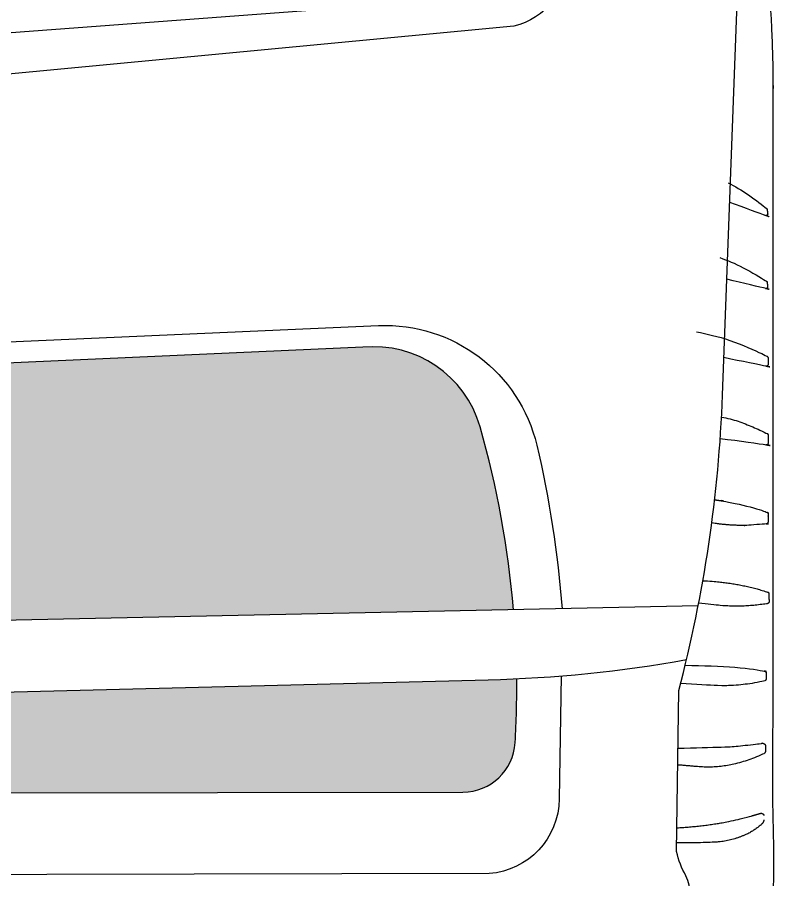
# Model space of a CAD drawing. Header units: inches. Extents: x 31 to 62.3, y 33.7 to 54.4.
# Drawn here: x 41.417 to 41.7728, y 35.5198 to 35.9249 of the extents above; entities that cross this region are included whole.
import ezdxf

# ---------------------------------------------------------------- set-up
doc = ezdxf.new("R2010")
doc.units = ezdxf.units.IN
doc.header["$LTSCALE"] = 0.9
doc.header["$MEASUREMENT"] = 0
doc.layers.add('CAR_dwgmodels.com', color=250, linetype='Continuous')

# ---------------------------------------------------------------- blocks, each defined once
blk = doc.blocks.new('Bugatti Chiron_front_dwgmodels.com')
h = blk.add_hatch()
h.set_pattern_fill('HONEY', color=0, scale=3.993409797493264)
h.set_pattern_definition([(0, (-11583.46760297086, -7439.365306080528), (19.01861416056167, 10.98040195723072), [12.67907610704111, -25.35815221408222]), (120, (-11583.46760297086, -7439.365306080528), (-19.01861411900701, 10.98040202920551), [12.67907610704111, -25.35815221408222]), (59.99999999999999, (-11583.46760297086, -7439.365306080528), (4.155466002386492e-08, 21.96080398643622), [-25.35815221408222, 12.67907610704111])])
h.paths.add_polyline_path([(181.413073055206, 518.3656433820292, 0.2245104923502616), (102.4146612890181, 619.4464589619606, 0.08350082601587755), (0, 640.5589293253674, 0.08350082601587602), (-102.4146612890181, 619.4464589619606, 0.2245104923502605), (-181.413073055206, 518.3656433820329, 0.1376453349529118), (-147.2936611924997, 247.7219217921997, 0.2628937761619677), (-112.5008835997214, 228.0701143525644), (0, 228.0701143525644), (112.5008835997214, 228.0701143525644, 0.2628937761619509), (147.2936611925015, 247.7219217921979, 0.1376453349529127)])
edge = h.paths.add_edge_path(flags=16)
edge.add_ellipse((2.785728597416892, 523.6618834238147), major_axis=(56.10591140879127, 0), ratio=0.5071252598626609, start_angle=0, end_angle=360)
h.paths.add_polyline_path([(895.5177257851792, 399.1115965953436, 0.3621534989494227), (840.6399162243506, 436.4366882912168), (367.7358486372759, 415.2055453127982, 0.3708751132558228), (335.1266112410376, 384.5108339831681), (330.0823538107197, 336.7996153281606, 0.4465864681915155), (366.5133556498313, 302.1035872857778), (911.1418023713795, 313.5516838062126, 0.0490275674510186)])
h.paths.add_polyline_path([(912.6369217632746, 281.2937110802345, -0.005415924472772038), (899.2596065686885, 280.8079081008314), (295.4805076871999, 265.427695356148), (292.9747711489072, 234.2080024624852, 0.1609564324336649), (313.4463481473831, 227.4746875393162), (887.4768093821003, 228.2844737740274, 0.3971302771890907), (911.9303577210412, 251.408946314205, 0.0168150579445237)])
h.paths.add_polyline_path([(-335.1266112410376, 384.5108339831681, 0.3708751132558221), (-367.7358486372759, 415.2055453127982), (-840.6399162243488, 436.4366882912168, 0.3621534989494198), (-895.5177257851792, 399.1115965953454, 0.04902756745101884), (-911.1418023713795, 313.5516838062126), (-366.5133556498313, 302.1035872857778, 0.4465864681915088), (-330.0823538107179, 336.7996153281588)])
h.paths.add_polyline_path([(-295.4805076871999, 265.427695356148), (-899.2596065686939, 280.8079081008314, -0.005415924472769188), (-912.6369217632728, 281.2937110802345, 0.01681505794452363), (-911.9303577210394, 251.408946314205, 0.3971302771890907), (-887.4768093821003, 228.2844737740274), (-313.4463481473831, 227.4746875393162, 0.1609564324336648), (-292.9747711489072, 234.2080024624852)])
at = {"color": 0}
for points in [[(-1023.279508756857, 798.0921388075208), (-1008.967819580994, 413.9631597827979, 0.05505092461734482), (-988.46935060326, 275.744142888258), (-987.4369283787382, 200.3809336926302, -0.0647360432820699), (-991.7994406200833, 189.0614093113641, 0.3153805710962232), (-989.845034389893, 171.9718165542804, 0.146453434657481), (-961.546944392192, 154.4238799511445), (-864.2610282743444, 154.4238799511445), (-846.6367735143231, 162.3817181546679), (-582.4059689939531, 162.3817181546679), (-555.021651182733, 175.1769002665101), (0, 175.1769002665101), (555.0216511827348, 175.1769002665101), (582.4059689939531, 162.3817181546679), (846.6367735143231, 162.3817181546679), (864.2610282743462, 154.4238799511445), (961.5469443921938, 154.4238799511445, 0.146453434657481), (989.845034389893, 171.9718165542804, 0.3153805710962232), (991.7994406200851, 189.0614093113641, -0.0647360432820699), (987.4369283787382, 200.3809336926302), (988.46935060326, 275.744142888258, 0.05505092461734482), (1008.967819580996, 413.9631597827979), (1023.279508756859, 798.0921388075208, 0.2338019176359504)], [(303.5538769106588, 656.9898506461345), (901.268288908339, 696.3069019225081, -0.431696286996439), (938.1947260116358, 661.9495740534371, -0.01299279713294199), (937.3378100704031, 618.2761906663368, -0.3328938640642987), (911.3176380274854, 586.6408462725162), (232.6050854199511, 522.2249914755398)], [(483.6169735237654, 668.8342195628179), (534.1433017296458, 586.4848006890848, 0.2808976560952209), (556.8854943164843, 574.8527816669343), (893.3501423667985, 600.1005158937992, 0.3722340422243848), (915.9821213403502, 622.8316953757353), (920.8505935816756, 691.7497370730821)], [(201.0193426132373, 418.0195821613547), (847.9531401415934, 446.5168839619369, -0.3598742958121275), (922.0366100984702, 390.5636446916019, -0.03904108409443244), (933.8573217077246, 314.0291642967009, -10.43898557697643)], [(911.1418023713795, 313.5516838062126, 0.04902756745101716), (895.5177257851792, 399.1115965953418, 0.3621534989494291), (840.6399162243506, 436.4366882912168), (367.7358486372759, 415.2055453127982, 0.3708751132558191), (335.1266112410376, 384.51083398317), (330.0823538107197, 336.7996153281606, 0.446586468191515), (366.5133556498313, 302.1035872857778)], [(997.550032457877, 315.367985845051), (366.5133556498313, 302.1035872857778), (295.4805076871999, 265.427695356148), (899.2596065686903, 280.8079081008314, 0.03780648438641986), (992.0964595836231, 290.2206377148218, 11.29418555008185)], [(933.4012219252036, 282.6237786996685), (932.5649333349174, 225.0399633700313, -0.3876516404847261), (899.7336676622017, 190.0902629667858), (140.7649966285608, 188.4287036430146, -0.3791908395916732), (112.5008835997232, 213.3530996090617)], [(252.262606443679, 264.3267951813436), (292.9747711489072, 234.2080024624852, 0.160956432433653), (313.4463481473813, 227.4746875393162), (887.4768093821003, 228.2844737740274, 0.3971302771890867), (911.9303577210412, 251.408946314205, 0.01681505794452419), (912.6369217632746, 281.2937110802363, 0.01681505794452419)]]:
    blk.add_lwpolyline(points, format="xyb", dxfattribs=at)
blk.add_rational_spline([(1019.219281497837, 689.1147195489889), (1032.288023974112, 623.871009759458), (1032.580556258506, 557.445999013928)], [0.9999696181293976, 0.9957228221719896, 1], degree=2, dxfattribs=at)
for points, weights, knots in [([(948.673938846976, 154.4238799511481), (947.4768993793768, 78.35637984208415), (945.5341547369371, 2.30290370605735), (946.4447033115175, 0.797337281034288), (948.2559952116117, 0.978624712956389), (964.2911976364103, 2.755187262361233), (979.6015623617841, 7.6396597010812), (1012.627331872734, 17.12244669314214), (1019.12635763399, 49.45259815619875), (1032.286976810854, 114.9216125848111), (1032.580556258506, 181.5844016346696), (1032.580556258506, 371.571596189337), (1032.580556258506, 561.5587907439935)], [0.9999160382081824, 0.9999470712517011, 1, 0.8387273771016294, 1, 0.9946486380727934, 1, 0.8553808749574034, 1, 0.995707577091868, 1, 1, 1], [0.03588735831510761, 0.03588735831510761, 0.03588735831510761, 0.04524612717888754, 0.04524612717888754, 1.196954804602781, 1.196954804602781, 1.403955125292074, 1.403955125292074, 2.492976430387596, 2.492976430387596, 2.678351665922949, 2.678351665922949, 3.678351665922949, 3.678351665922949, 3.678351665922949]), ([(1011.615076433767, 513.3811951439861), (1021.168777065153, 508.4016489832106), (1029.313179224046, 501.508037754515), (1029.924714000699, 501.2038165683412), (1029.868239114128, 500.5477721911034), (1029.973813770772, 499.6763497411835), (1030.079388427414, 498.804927291269), (1030.066380427239, 498.0735489523199), (1029.307288792581, 497.9733419220197), (1020.853005369852, 501.1381030904199), (1012.326920822034, 504.1221979162933)], [1, 0.9936425956055279, 1, 0.8330624998257672, 1, 1, 1, 0.7595348612511429, 1, 0.9997661716048516, 0.9996565814032663], [0, 0, 0, 0.2256395698641587, 0.2256395698641587, 1.397990207685207, 1.397990207685207, 2.397990207685207, 2.397990207685207, 3.814387398466287, 3.814387398466287, 3.836681471497607, 3.836681471497607, 3.836681471497607]), ([(1007.729284001101, 478.3572306933825), (1019.252232105682, 474.1853993274931), (1029.313179224047, 467.3915526337428), (1029.924714000699, 467.0873314475689), (1029.868239114128, 466.4312870703329), (1029.973813770772, 465.5598646204148), (1030.079388427414, 464.6884421704949), (1030.066380427237, 463.9570638315477), (1029.307288792581, 463.8568568012474), (1020.110874327742, 465.8890184367579), (1010.988787916294, 468.2064076440661)], [1, 0.99199887879647, 1, 0.8330624998257672, 1, 1, 1, 0.7595348612507905, 1, 0.9995251923463425, 0.9993164361077167], [0, 0, 0, 0.2531689346522747, 0.2531689346522747, 1.425519572473323, 1.425519572473323, 2.425519572473323, 2.425519572473323, 3.841916763255486, 3.841916763255486, 3.874543537318967, 3.874543537318967, 3.874543537318967]), ([(996.7286715730424, 443.702508345938), (1014.199417950365, 440.3828961881959), (1029.775351540709, 432.1321997373257), (1030.386886317359, 431.82797855115), (1030.330411430785, 431.1719341739158), (1030.285100419345, 429.7488140401097), (1030.239789407908, 428.3256939063053), (1030.226781407731, 427.5943155673576), (1029.467689773073, 427.494108537056), (1019.507593845743, 429.3532336219728), (1009.623030127213, 431.5491592460753)], [1, 0.9880012964998373, 1, 0.8330624998259817, 1, 1, 1, 0.7595348612511429, 1, 0.9994789100778381, 0.9992738918083701], [0, 0, 0, 0.3101325572966882, 0.3101325572966882, 1.482483195116961, 1.482483195116961, 2.482483195116961, 2.482483195116961, 3.898880385898041, 3.898880385898041, 3.934442287183355, 3.934442287183355, 3.934442287183355]), ([(1008.505719778372, 403.760959562524), (1011.657811884888, 403.1069813561558), (1014.770011087563, 402.2974220085748), (1022.56231918451, 399.6532514370215), (1029.870051554599, 395.9574866988446), (1030.560372618002, 395.7025088471805), (1030.303224823982, 395.0399614035782), (1030.271507115944, 393.2566246638876), (1030.239789407908, 391.4732879242006), (1030.226781407733, 390.7419095852514), (1029.467689773073, 390.6417025549513), (1018.673335115993, 392.1190941921509), (1007.884525971162, 393.6329443035961)], [0.9961112772687959, 0.9977160841627437, 1, 0.9973491367005821, 1, 0.7121815429324343, 1, 1, 1, 0.7595348612507903, 1, 0.9999983109499725, 0.9999997535445261], [0.2988304130595604, 0.2988304130595604, 0.2988304130595604, 0.3510168043424571, 0.3510168043424571, 0.4966749055905253, 0.4966749055905253, 2.053065633958675, 2.053065633958675, 3.053065633958675, 3.053065633958675, 4.469462824740839, 4.469462824740839, 4.473002115930864, 4.473002115930864, 4.473002115930864]), ([(1005.251658910378, 365.0313569654631), (1005.498883492402, 365.0009547392169), (1005.74601595809, 364.9698776100363), (1018.176778410421, 363.4066980841076), (1029.870051554599, 359.0876560856873), (1030.560372617998, 358.832678234025), (1030.303224823982, 358.1701307904227), (1030.271507115944, 356.3867940507339), (1030.239789407908, 354.6034573110433), (1030.226781407731, 353.8720789720996), (1029.467689773073, 353.7718719417958), (1017.818914573838, 352.2341272004837), (1006.186438989234, 353.8804627010254), (1005.049966469154, 354.0413068000821), (1003.914471319951, 354.2083220644022)], [0.9998617607096726, 0.9999298552682361, 1, 0.9929147184094321, 1, 0.7121815429321743, 1, 1, 1, 0.7595348612511429, 1, 0.9898910130937135, 1, 0.9999253469620331, 0.9998587955248741], [0.1931701786171188, 0.1931701786171188, 0.1931701786171188, 0.1960350104777087, 0.1960350104777087, 0.4342561565466028, 0.4342561565466028, 1.990646884915494, 1.990646884915494, 2.990646884915494, 2.990646884915494, 4.407044075696573, 4.407044075696573, 4.691664031505097, 4.691664031505097, 4.697357346596259, 4.697357346596259, 4.697357346596259]), ([(999.7475723579737, 327.1825177868418), (1002.784610066503, 327.0196384151864), (1005.813843688567, 326.7556963426), (1018.300100214947, 325.6677484199377), (1030.164782842943, 321.7980171958429), (1030.865223192503, 321.5695647393936), (1030.636006793786, 320.8977410803986), (1030.678943123334, 319.1146183086607), (1030.721879452885, 317.3314955369246), (1030.739488410678, 316.6002049500648), (1029.985196085259, 316.4711337973608), (1018.410069536476, 314.4904495506767), (1006.717982834301, 315.6919256906172), (1002.258072505223, 316.1502250501021), (997.8099301013463, 316.7029946715761)], [0.9985942058016561, 0.9991446922850498, 1, 0.9929147184094297, 1, 0.7121815429332998, 1, 1, 1, 0.7595348612515183, 1, 0.9898910130937176, 1, 0.9997085925545744, 0.9995406311472467], [0.1611027678020798, 0.1611027678020798, 0.1611027678020798, 0.1960350104777673, 0.1960350104777673, 0.4342561565467031, 0.4342561565467031, 1.990646884912388, 1.990646884912388, 2.990646884912388, 2.990646884912388, 4.407044075692314, 4.407044075692314, 4.69166403150078, 4.69166403150078, 4.713887834468498, 4.713887834468498, 4.713887834468498]), ([(991.4598318732533, 287.5723208964741), (1010.103224523105, 287.9542054731614), (1028.469915889398, 284.8757714603094), (1029.31069055952, 284.80986766045), (1029.373442869355, 284.0068395949679), (1029.352640014518, 282.615611814183), (1029.331837159682, 281.2243840334017), (1029.399511742526, 280.4957582803099), (1028.6556773504, 280.3198755313902), (1017.241034870234, 277.6208356394295), (1005.491661485938, 278.0898422549694), (997.3999280470925, 278.4128447156004), (989.3282733874985, 279.0453306791519)], [0.9944376896779945, 0.9924654841230862, 1, 0.7601813538117186, 1, 1, 1, 0.7595348612502532, 1, 0.9898910130937199, 1, 0.9994739930538237, 0.9993502016302305], [0.1142097033962111, 0.1142097033962111, 0.1142097033962111, 0.3094091389083564, 0.3094091389083564, 1.72381739360285, 1.72381739360285, 2.72381739360285, 2.72381739360285, 4.140214584386666, 4.140214584386666, 4.424834540195102, 4.424834540195102, 4.464949763450299, 4.464949763450299, 4.464949763450299]), ([(988.099632803589, 248.7560374228237), (996.1690687259197, 249.0950973374042), (1004.24531525945, 249.2166251454059), (1015.840551700383, 249.3911051667951), (1027.30408897724, 251.0636673535141), (1027.92558268914, 251.1887989299112), (1028.445711805427, 250.8408088057226), (1028.965840921714, 250.4928186815364), (1029.054631347288, 249.8924745906502), (1029.03431223824, 248.6038872518243), (1029.013993129191, 247.3152999129948), (1029.008087047117, 246.7322859418259), (1028.526126955514, 246.3741121277967), (1022.019862575431, 243.1851422835266), (1014.929651755088, 241.4718722402345), (1006.195280246269, 239.3613091791053), (997.2234678178138, 240.1511288038114), (992.6081757762859, 240.5574288972643), (987.9928837347579, 240.9637289907191)], [0.999742262678915, 0.9997715389733739, 1, 0.9976918185021033, 1, 0.9172774875103155, 1, 0.9172774875103155, 1, 1, 1, 0.9005334021920388, 1, 0.9935977328453444, 1, 0.9855930367324662, 1, 1, 1], [2.691608442020573, 2.691608442020573, 2.691608442020573, 2.719836239153603, 2.719836239153603, 2.855750035220192, 2.855750035220192, 3.674963623135856, 3.674963623135856, 4.494177211051518, 4.494177211051518, 5.494177211051518, 5.494177211051518, 6.39378031721284, 6.39378031721284, 6.620215479607063, 6.620215479607063, 6.960117703441286, 6.960117703441286, 7.231384760011551, 7.231384760011551, 7.231384760011551]), ([(987.5898456601008, 211.543360063592), (988.6691564842331, 211.6065700690074), (989.7480571517899, 211.6758670040458), (998.1708275261553, 212.216854871635), (1006.498631857936, 213.5367328824073), (1014.466442943989, 214.7995553776914), (1022.20342842034, 217.0126364786888), (1024.54034383492, 217.681085883753), (1026.877259249499, 218.3495352888135), (1027.985544735831, 218.3761150421255), (1028.358212405634, 217.3794530664641)], [0.9999064635414969, 0.9999488658988511, 1, 0.9988156019920446, 1, 0.997996961119805, 1, 1, 1, 0.810058209191752, 1], [4.423042701820382, 4.423042701820382, 4.423042701820382, 4.42895290164757, 4.42895290164757, 4.526303068842099, 4.526303068842099, 4.652911376049166, 4.652911376049166, 5.652911376049166, 5.652911376049166, 6.906001265166424, 6.906001265166424, 6.906001265166424]), ([(1028.29789708204, 215.222723147614), (1028.117666062144, 214.0022589749519), (1027.178577475606, 213.1563321246836), (1023.767164584497, 210.083346462487), (1019.510595010939, 208.2022951111817), (1012.626906258994, 205.1602745814857), (1005.051398152798, 204.7868492535495), (996.2774640027656, 204.3543489920016), (987.4937706837663, 204.5302230270413)], [1, 0.9436977370335076, 1, 0.9869987589502502, 1, 0.9818163547959905, 1, 0.999004311894424, 0.9993246933022744], [0, 0, 0, 0.6743213822183751, 0.6743213822183751, 0.9971775257502431, 0.9971775257502431, 1.379162043581201, 1.379162043581201, 1.45172650075392, 1.45172650075392, 1.45172650075392])]:
    blk.add_rational_spline(points, weights, degree=2, knots=knots, dxfattribs=at)

msp = doc.modelspace()

# ---------------------------------------------------------------- block references
at = {"layer": 'CAR_dwgmodels.com', "color": 0, "lineweight": 9, "xscale": 0.001003766202262745, "yscale": 0.001003766202262745, "zscale": 0.001003766202262745}
msp.add_blockref('Bugatti Chiron_front_dwgmodels.com', (40.73549186686693, 35.33186125526993), dxfattribs=at)

doc.saveas('drawing.dxf')
